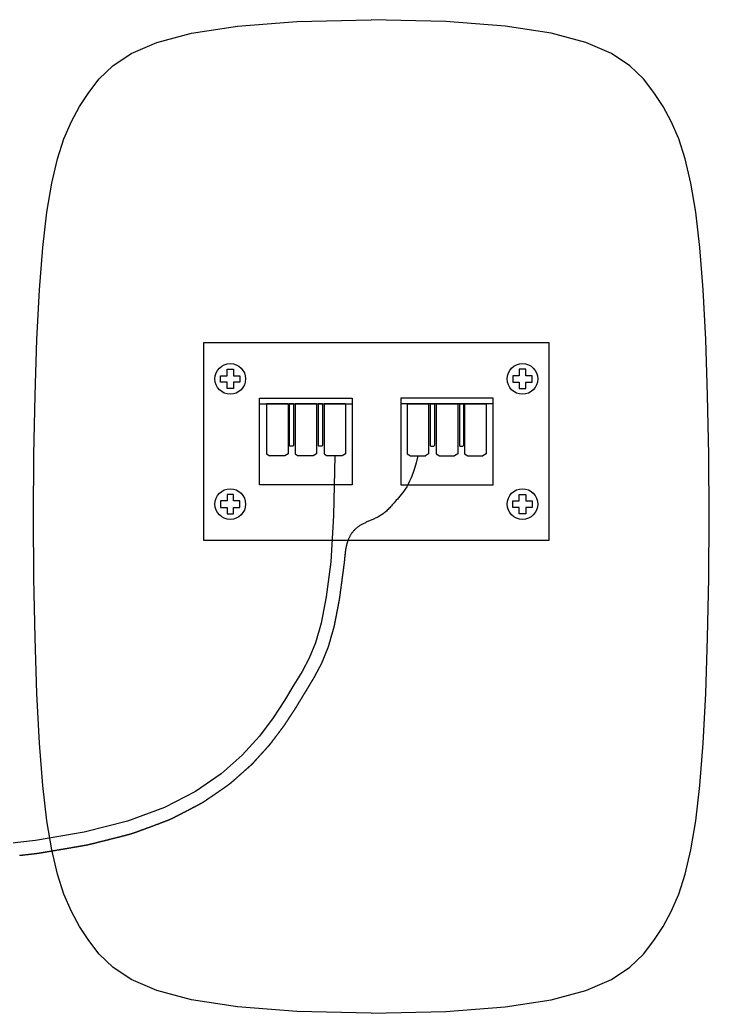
# Model space of a CAD drawing. Header units: millimetres. Extents: x -2296 to 86409, y -5695 to 20115.
# Drawn here: x 53811 to 54519, y 19095 to 20115 of the extents above; entities that cross this region are included whole.
import ezdxf

# ---------------------------------------------------------------- set-up
doc = ezdxf.new("R2010")
doc.units = ezdxf.units.MM
doc.layers.add('Line_RIGHT', color=1, linetype='Continuous')

# ---------------------------------------------------------------- blocks, each defined once
blk = doc.blocks.new('ligadores- FIJI 6')
for p, q in [((-136.6, 159.6), (-28.4, 159.6)), ((-103.1, 159.6), (-128.2, 159.6)), ((-128.2, 159.6), (-128.2, 101.4)), ((-103.1, 159.6), (-103.1, 101.4)), ((-101.9, 159.6), (-101.9, 110.9)), ((-97, 159.6), (-101.9, 159.6)), ((-97, 159.6), (-97, 110.9)), ((-70, 159.6), (-95, 159.6)), ((-95, 159.6), (-95, 101.4)), ((-70, 159.6), (-70, 101.4)), ((-68, 159.6), (-68, 110.9)), ((-63, 159.6), (-68, 159.6)), ((-63, 159.6), (-63, 110.9)), ((-36, 159.6), (-61, 159.6)), ((-61, 159.6), (-61, 101.4)), ((-36, 159.6), (-36, 101.4)), ((136.6, 159.6), (28.4, 159.6)), ((36, 159.6), (61, 159.6)), ((36, 159.6), (36, 101.4)), ((61, 159.6), (61, 101.4)), ((63, 159.6), (63, 110.9)), ((63, 159.6), (68, 159.6)), ((68, 159.6), (68, 110.9)), ((70, 159.6), (95, 159.6)), ((70, 159.6), (70, 101.4)), ((95, 159.6), (95, 101.4)), ((97, 159.6), (97, 110.9)), ((97, 159.6), (101.9, 159.6)), ((101.9, 159.6), (101.9, 110.9)), ((103.1, 159.6), (128.2, 159.6)), ((103.1, 159.6), (103.1, 101.4)), ((128.2, 159.6), (128.2, 101.4)), ((-101.9, 110.9), (-101.2, 110.1)), ((-97.7, 110.1), (-101.2, 110.1)), ((-97, 110.9), (-97.7, 110.1)), ((-68, 110.9), (-67.3, 110.1)), ((-63.8, 110.1), (-67.3, 110.1)), ((-63, 110.9), (-63.8, 110.1)), ((63, 110.9), (63.8, 110.1)), ((63.8, 110.1), (67.3, 110.1)), ((68, 110.9), (67.3, 110.1)), ((97, 110.9), (97.7, 110.1)), ((97.7, 110.1), (101.2, 110.1)), ((101.9, 110.9), (101.2, 110.1)), ((-128.2, 101.4), (-124.4, 99)), ((-106.9, 99), (-124.4, 99)), ((-103.1, 101.4), (-106.9, 99)), ((-95, 101.4), (-91.3, 99)), ((-73.7, 99), (-91.3, 99)), ((-70, 101.4), (-73.7, 99)), ((-61, 101.4), (-57.3, 99)), ((-39.8, 99), (-57.3, 99)), ((-36, 101.4), (-39.8, 99)), ((36, 101.4), (39.8, 99)), ((39.8, 99), (57.3, 99)), ((61, 101.4), (57.3, 99)), ((70, 101.4), (73.7, 99)), ((73.7, 99), (91.3, 99)), ((95, 101.4), (91.3, 99)), ((103.1, 101.4), (106.9, 99)), ((106.9, 99), (124.4, 99)), ((128.2, 101.4), (124.4, 99))]:
    blk.add_line(p, q)
for points in [[(-201.7, 231.2), (201.7, 231.2), (201.7, 0), (-201.7, 0)], [(-136.6, 166.1), (-28.4, 166.1), (-28.4, 65.1), (-136.6, 65.1)], [(136.6, 166.1), (28.4, 166.1), (28.4, 65.1), (136.6, 65.1)]]:
    blk.add_lwpolyline(points, close=True)
for points in [[(-174.5, 192.5), (-174.5, 200.1), (-166.9, 200.1), (-166.9, 192.5)], [(174.5, 192.5), (174.5, 200.1), (166.9, 200.1), (166.9, 192.5)], [(-174.5, 184.9), (-182.1, 184.9), (-182.1, 192.5), (-174.5, 192.5)], [(-166.9, 192.5), (-159.4, 192.5), (-159.4, 184.9), (-166.9, 184.9)], [(166.9, 192.5), (159.4, 192.5), (159.4, 184.9), (166.9, 184.9)], [(174.5, 184.9), (182.1, 184.9), (182.1, 192.5), (174.5, 192.5)], [(-166.9, 184.9), (-166.9, 177.4), (-174.5, 177.4), (-174.5, 184.9)], [(166.9, 184.9), (166.9, 177.4), (174.5, 177.4), (174.5, 184.9)], [(-166.9, 46.3), (-166.9, 53.8), (-174.5, 53.8), (-174.5, 46.3)], [(166.9, 46.3), (166.9, 53.8), (174.5, 53.8), (174.5, 46.3)], [(-174.5, 46.3), (-182.1, 46.3), (-182.1, 38.7), (-174.5, 38.7)], [(-174.5, 38.7), (-174.5, 31.2), (-166.9, 31.2), (-166.9, 38.7)], [(-166.9, 38.7), (-159.4, 38.7), (-159.4, 46.3), (-166.9, 46.3)], [(166.9, 38.7), (159.4, 38.7), (159.4, 46.3), (166.9, 46.3)], [(174.5, 38.7), (174.5, 31.2), (166.9, 31.2), (166.9, 38.7)], [(174.5, 46.3), (182.1, 46.3), (182.1, 38.7), (174.5, 38.7)]]:
    blk.add_lwpolyline(points)
for centre in [(-170.7, 188.7), (170.7, 188.7), (-170.7, 42.5), (170.7, 42.5)]:
    blk.add_circle(centre, 17.9)
blk = doc.blocks.new('Fiji 6- costas')
for points in [[(-20.2, -5173.6), (-670.2, -5159.5), (-1186.7, -5119.6), (-1587.5, -5057.6), (-1890.6, -4976.9), (-2113.9, -4881.2), (-2275.3, -4774.1), (-2392.7, -4659.1), (-2484, -4539.9), (-2564.1, -4417.9), (-2636.4, -4286.7), (-2700.9, -4137.5), (-2757.8, -3961.8), (-2807.5, -3750.9), (-2850.1, -3496.2), (-2885.7, -3189.1), (-2914.8, -2820.9), (-2937.3, -2387.4), (-2953.4, -1901.6), (-2963.1, -1381), (-2966.3, -843), (-2963.1, -305), (-2953.4, 215.6), (-2937.3, 701.4), (-2914.8, 1134.9), (-2885.7, 1503.1), (-2850.1, 1810.2), (-2807.5, 2064.9), (-2757.8, 2275.8), (-2700.9, 2451.5), (-2636.4, 2600.7), (-2564.1, 2731.9), (-2484, 2853.9), (-2392.7, 2973.1), (-2275.3, 3088.1), (-2113.9, 3195.2), (-1890.6, 3290.9), (-1587.5, 3371.6), (-1186.7, 3433.6), (-670.2, 3473.5), (-20.2, 3487.6)], [(-20.2, -5173.6), (629.9, -5159.5), (1146.3, -5119.6), (1547.2, -5057.6), (1850.3, -4976.9), (2073.6, -4881.2), (2235, -4774.1), (2352.3, -4659.1), (2443.7, -4539.9), (2523.8, -4417.9), (2596.1, -4286.7), (2660.6, -4137.5), (2717.5, -3961.8), (2767.2, -3750.9), (2809.7, -3496.2), (2845.4, -3189.1), (2874.5, -2820.9), (2897, -2387.4), (2913.1, -1901.6), (2922.8, -1381), (2926, -843), (2922.8, -305), (2913.1, 215.6), (2897, 701.4), (2874.5, 1134.9), (2845.4, 1503.1), (2809.7, 1810.2), (2767.2, 2064.9), (2717.5, 2275.8), (2660.6, 2451.5), (2596.1, 2600.7), (2523.8, 2731.9), (2443.7, 2853.9), (2352.3, 2973.1), (2235, 3088.1), (2073.6, 3195.2), (1850.3, 3290.9), (1547.2, 3371.6), (1146.3, 3433.6), (629.9, 3473.5), (-20.2, 3487.6)]]:
    blk.add_lwpolyline(points)
at = {"xscale": 7.464270465856922, "yscale": 7.464270465856922, "zscale": 7.464270465856922}
blk.add_blockref('ligadores- FIJI 6', (23.7, -1052.1), dxfattribs=at)

msp = doc.modelspace()

# ---------------------------------------------------------------- linework, layer by layer
at = {"lineweight": 30}
msp.add_lwpolyline([(54220.139, 19667.717), (54218.269, 19660.575), (54216.492, 19654.506), (54214.799, 19649.384), (54213.177, 19645.081), (54211.616, 19641.473), (54210.104, 19638.431), (54208.63, 19635.829), (54207.184, 19633.541), (54205.757, 19631.459), (54204.353, 19629.547), (54202.979, 19627.789), (54201.642, 19626.167), (54200.349, 19624.665), (54199.108, 19623.266), (54197.924, 19621.954), (54196.805, 19620.71), (54195.755, 19619.522), (54194.767, 19618.385), (54193.83, 19617.298), (54192.935, 19616.258), (54192.07, 19615.264), (54191.225, 19614.315), (54190.391, 19613.409), (54189.557, 19612.544), (54188.714, 19611.719), (54187.862, 19610.932), (54187.002, 19610.182), (54186.134, 19609.467), (54185.259, 19608.785), (54184.379, 19608.135), (54183.494, 19607.515), (54182.605, 19606.924), (54181.713, 19606.359), (54180.82, 19605.82), (54179.925, 19605.305), (54179.031, 19604.812), (54178.137, 19604.339), (54177.245, 19603.886), (54176.356, 19603.45), (54175.471, 19603.029), (54174.59, 19602.623), (54173.715, 19602.229), (54172.846, 19601.846), (54171.985, 19601.472), (54171.132, 19601.107), (54170.289, 19600.747), (54169.455, 19600.392), (54168.633, 19600.04), (54167.823, 19599.689), (54167.026, 19599.338), (54166.242, 19598.986), (54165.473, 19598.631), (54164.719, 19598.273), (54163.98, 19597.91), (54163.258, 19597.54), (54162.554, 19597.163), (54161.867, 19596.777), (54161.198, 19596.382), (54160.546, 19595.979), (54159.913, 19595.566), (54159.297, 19595.145), (54158.699, 19594.715), (54158.118, 19594.277), (54157.554, 19593.83), (54157.008, 19593.374), (54156.479, 19592.91), (54155.966, 19592.438), (54155.47, 19591.959), (54154.99, 19591.472), (54154.526, 19590.979), (54154.077, 19590.479), (54153.644, 19589.973), (54153.226, 19589.461), (54152.822, 19588.944), (54152.433, 19588.421), (54152.058, 19587.895), (54151.696, 19587.363), (54151.349, 19586.828), (54151.014, 19586.29), (54150.692, 19585.748), (54150.384, 19585.203), (54150.087, 19584.655), (54149.803, 19584.106), (54149.53, 19583.555), (54149.269, 19583.002), (54149.019, 19582.448), (54148.78, 19581.894), (54148.551, 19581.339), (54148.333, 19580.784), (54148.126, 19580.229), (54147.927, 19579.675), (54147.739, 19579.123), (54147.559, 19578.571), (54147.389, 19578.022), (54147.227, 19577.474), (54147.073, 19576.929), (54146.928, 19576.387), (54146.79, 19575.849), (54146.66, 19575.313), (54146.537, 19574.782), (54146.42, 19574.255), (54146.311, 19573.733), (54146.207, 19573.216), (54146.11, 19572.704), (54146.019, 19572.198), (54145.932, 19571.697), (54145.851, 19571.204), (54145.775, 19570.717), (54145.704, 19570.237), (54145.637, 19569.765), (54145.573, 19569.301), (54145.514, 19568.845), (54145.458, 19568.398), (54145.405, 19567.959), (54145.355, 19567.53), (54145.308, 19567.11), (54145.263, 19566.7), (54145.22, 19566.299), (54145.179, 19565.909), (54145.14, 19565.528), (54145.103, 19565.159), (54145.067, 19564.8), (54145.032, 19564.451), (54144.998, 19564.111), (54144.966, 19563.782), (54144.934, 19563.462), (54144.904, 19563.152), (54144.874, 19562.851), (54144.846, 19562.558), (54144.818, 19562.275), (54144.79, 19562), (54144.764, 19561.732), (54144.738, 19561.473), (54144.713, 19561.221), (54144.689, 19560.975), (54144.665, 19560.737), (54144.641, 19560.505), (54144.618, 19560.279), (54144.596, 19560.059), (54144.574, 19559.845), (54144.553, 19559.635), (54144.531, 19559.431), (54144.511, 19559.231), (54144.49, 19559.035), (54144.47, 19558.844), (54144.45, 19558.656), (54144.43, 19558.471), (54144.41, 19558.289), (54144.39, 19558.11), (54144.371, 19557.933), (54144.351, 19557.758), (54144.332, 19557.585), (54144.312, 19557.413), (54144.293, 19557.242), (54144.273, 19557.072), (54144.253, 19556.903), (54144.233, 19556.733), (54144.213, 19556.564), (54144.193, 19556.394), (54144.172, 19556.223), (54144.151, 19556.051), (54144.13, 19555.878), (54144.108, 19555.703), (54144.086, 19555.525), (54144.063, 19555.346), (54144.04, 19555.164), (54144.017, 19554.978), (54143.992, 19554.79), (54143.968, 19554.597), (54143.942, 19554.401), (54143.916, 19554.201), (54143.889, 19553.995), (54143.862, 19553.785), (54143.834, 19553.57), (54143.804, 19553.349), (54143.775, 19553.123), (54143.744, 19552.89), (54143.712, 19552.651), (54143.679, 19552.405), (54143.646, 19552.152), (54143.611, 19551.893), (54143.576, 19551.626), (54143.539, 19551.351), (54143.501, 19551.069), (54143.463, 19550.779), (54143.423, 19550.482), (54143.382, 19550.176), (54143.34, 19549.864), (54143.298, 19549.544), (54143.254, 19549.217), (54143.209, 19548.883), (54143.164, 19548.543), (54143.118, 19548.196), (54143.07, 19547.843), (54143.022, 19547.483), (54142.974, 19547.118), (54142.924, 19546.748), (54142.874, 19546.372), (54142.823, 19545.992), (54142.771, 19545.607), (54142.719, 19545.217), (54142.667, 19544.824), (54142.614, 19544.427), (54142.56, 19544.026), (54142.506, 19543.621), (54142.451, 19543.214), (54142.397, 19542.804), (54142.341, 19542.392), (54142.286, 19541.977), (54142.23, 19541.561), (54142.174, 19541.142), (54142.118, 19540.723), (54142.062, 19540.302), (54142.005, 19539.881), (54141.949, 19539.458), (54141.892, 19539.036), (54141.836, 19538.614), (54141.779, 19538.191), (54141.723, 19537.77), (54141.666, 19537.349), (54141.61, 19536.929), (54141.554, 19536.51), (54141.498, 19536.093), (54141.443, 19535.678), (54141.387, 19535.265), (54141.332, 19534.854), (54141.278, 19534.446), (54141.223, 19534.041), (54141.169, 19533.64), (54141.116, 19533.241), (54141.063, 19532.847), (54141.011, 19532.456), (54140.959, 19532.07), (54140.908, 19531.688), (54140.857, 19531.311), (54140.808, 19530.94), (54140.758, 19530.573), (54140.71, 19530.213), (54140.662, 19529.858), (54140.616, 19529.509), (54140.57, 19529.167), (54140.525, 19528.832), (54140.481, 19528.503), (54140.437, 19528.181), (54140.395, 19527.867), (54140.354, 19527.56), (54140.314, 19527.26), (54140.274, 19526.968), (54140.236, 19526.685), (54140.199, 19526.408), (54140.163, 19526.14), (54140.128, 19525.879), (54140.093, 19525.626), (54140.06, 19525.379), (54140.028, 19525.14), (54139.996, 19524.907), (54139.965, 19524.682), (54139.935, 19524.463), (54139.906, 19524.25), (54139.878, 19524.043), (54139.85, 19523.842), (54139.823, 19523.646), (54139.797, 19523.456), (54139.771, 19523.271), (54139.746, 19523.091), (54139.721, 19522.915), (54139.697, 19522.744), (54139.673, 19522.577), (54139.65, 19522.414), (54139.626, 19522.255), (54139.604, 19522.099), (54139.581, 19521.946), (54139.559, 19521.796), (54139.537, 19521.649), (54139.515, 19521.505), (54139.494, 19521.363), (54139.472, 19521.223), (54139.451, 19521.084), (54139.429, 19520.948), (54139.408, 19520.812), (54139.386, 19520.678), (54139.365, 19520.545), (54139.343, 19520.412), (54139.321, 19520.28), (54139.299, 19520.148), (54139.277, 19520.015), (54139.254, 19519.883), (54139.231, 19519.75), (54139.208, 19519.616), (54139.184, 19519.481), (54139.16, 19519.345), (54139.136, 19519.208), (54139.111, 19519.068), (54139.085, 19518.927), (54139.059, 19518.784), (54139.033, 19518.638), (54139.005, 19518.49), (54138.977, 19518.338), (54138.949, 19518.184), (54138.919, 19518.026), (54138.889, 19517.865), (54138.858, 19517.7), (54138.826, 19517.531), (54138.793, 19517.357), (54138.759, 19517.179), (54138.724, 19516.997), (54138.689, 19516.809), (54138.652, 19516.617), (54138.614, 19516.419), (54138.575, 19516.216), (54138.535, 19516.007), (54138.494, 19515.793), (54138.452, 19515.573), (54138.408, 19515.348), (54138.364, 19515.117), (54138.319, 19514.88), (54138.272, 19514.638), (54138.224, 19514.391), (54138.176, 19514.139), (54138.126, 19513.881), (54138.076, 19513.619), (54138.025, 19513.353), (54137.973, 19513.082), (54137.92, 19512.807), (54137.866, 19512.527), (54137.811, 19512.244), (54137.756, 19511.958), (54137.7, 19511.668), (54137.644, 19511.374), (54137.587, 19511.078), (54137.529, 19510.779), (54137.471, 19510.477), (54137.412, 19510.173), (54137.353, 19509.867), (54137.293, 19509.558), (54137.234, 19509.248), (54137.173, 19508.936), (54137.113, 19508.623), (54137.052, 19508.308), (54136.991, 19507.992), (54136.93, 19507.676), (54136.869, 19507.359), (54136.808, 19507.041), (54136.746, 19506.723), (54136.685, 19506.405), (54136.623, 19506.088), (54136.562, 19505.77), (54136.501, 19505.454), (54136.44, 19505.138), (54136.379, 19504.823), (54136.318, 19504.509), (54136.258, 19504.196), (54136.198, 19503.885), (54136.138, 19503.576), (54136.078, 19503.268), (54136.019, 19502.963), (54135.961, 19502.66), (54135.902, 19502.36), (54135.845, 19502.062), (54135.788, 19501.767), (54135.731, 19501.476), (54135.675, 19501.188), (54135.62, 19500.903), (54135.566, 19500.622), (54135.512, 19500.345), (54135.459, 19500.072), (54135.407, 19499.803), (54135.356, 19499.539), (54135.305, 19499.28), (54135.256, 19499.025), (54135.207, 19498.776), (54135.16, 19498.531), (54135.113, 19498.292), (54135.068, 19498.058), (54135.023, 19497.83), (54134.98, 19497.608), (54134.938, 19497.391), (54134.897, 19497.18), (54134.856, 19496.974), (54134.817, 19496.774), (54134.779, 19496.58), (54134.742, 19496.391), (54134.706, 19496.206), (54134.67, 19496.027), (54134.636, 19495.853), (54134.602, 19495.684), (54134.57, 19495.519), (54134.538, 19495.359), (54134.506, 19495.202), (54134.476, 19495.05), (54134.446, 19494.902), (54134.416, 19494.758), (54134.388, 19494.617), (54134.359, 19494.479), (54134.332, 19494.345), (54134.304, 19494.214), (54134.277, 19494.086), (54134.251, 19493.96), (54134.225, 19493.837), (54134.199, 19493.717), (54134.173, 19493.598), (54134.148, 19493.482), (54134.123, 19493.367), (54134.097, 19493.254), (54134.072, 19493.143), (54134.047, 19493.033), (54134.022, 19492.924), (54133.997, 19492.816), (54133.972, 19492.709), (54133.947, 19492.602), (54133.922, 19492.497), (54133.896, 19492.391), (54133.871, 19492.285), (54133.845, 19492.18), (54133.818, 19492.074), (54133.792, 19491.968), (54133.765, 19491.862), (54133.737, 19491.754), (54133.709, 19491.646), (54133.681, 19491.537), (54133.652, 19491.426), (54133.622, 19491.314), (54133.592, 19491.201), (54133.561, 19491.086), (54133.53, 19490.968), (54133.498, 19490.849), (54133.464, 19490.728), (54133.431, 19490.604), (54133.396, 19490.477), (54133.36, 19490.348), (54133.324, 19490.216), (54133.286, 19490.081), (54133.247, 19489.942), (54133.208, 19489.8), (54133.167, 19489.654), (54133.125, 19489.505), (54133.082, 19489.352), (54133.038, 19489.196), (54132.993, 19489.035), (54132.947, 19488.87), (54132.899, 19488.701), (54132.85, 19488.527), (54132.8, 19488.35), (54132.749, 19488.169), (54132.697, 19487.984), (54132.643, 19487.795), (54132.589, 19487.602), (54132.533, 19487.406), (54132.477, 19487.206), (54132.419, 19487.003), (54132.361, 19486.797), (54132.301, 19486.588), (54132.241, 19486.376), (54132.18, 19486.161), (54132.119, 19485.943), (54132.056, 19485.723), (54131.993, 19485.5), (54131.929, 19485.276), (54131.865, 19485.049), (54131.8, 19484.82), (54131.735, 19484.59), (54131.669, 19484.358), (54131.602, 19484.124), (54131.536, 19483.889), (54131.468, 19483.653), (54131.401, 19483.416), (54131.333, 19483.178), (54131.265, 19482.939), (54131.197, 19482.7), (54131.129, 19482.46), (54131.061, 19482.22), (54130.992, 19481.98), (54130.924, 19481.739), (54130.855, 19481.499), (54130.787, 19481.259), (54130.719, 19481.02), (54130.65, 19480.78), (54130.582, 19480.542), (54130.515, 19480.305), (54130.447, 19480.068), (54130.38, 19479.833), (54130.313, 19479.598), (54130.246, 19479.366), (54130.18, 19479.134), (54130.115, 19478.905), (54130.05, 19478.677), (54129.985, 19478.451), (54129.921, 19478.228), (54129.858, 19478.007), (54129.795, 19477.788), (54129.733, 19477.571), (54129.672, 19477.358), (54129.612, 19477.147), (54129.552, 19476.939), (54129.493, 19476.735), (54129.435, 19476.533), (54129.379, 19476.335), (54129.323, 19476.141), (54129.268, 19475.95), (54129.214, 19475.763), (54129.161, 19475.58), (54129.11, 19475.401), (54129.059, 19475.225), (54129.01, 19475.054), (54128.961, 19474.887), (54128.914, 19474.725), (54128.868, 19474.566), (54128.823, 19474.411), (54128.78, 19474.26), (54128.737, 19474.113), (54128.695, 19473.97), (54128.654, 19473.83), (54128.614, 19473.694), (54128.575, 19473.562), (54128.537, 19473.432), (54128.5, 19473.306), (54128.463, 19473.183), (54128.427, 19473.063), (54128.392, 19472.946), (54128.358, 19472.831), (54128.324, 19472.719), (54128.29, 19472.61), (54128.257, 19472.502), (54128.225, 19472.397), (54128.193, 19472.294), (54128.161, 19472.193), (54128.13, 19472.094), (54128.099, 19471.996), (54128.069, 19471.9), (54128.038, 19471.805), (54128.008, 19471.712), (54127.978, 19471.62), (54127.948, 19471.529), (54127.918, 19471.438), (54127.887, 19471.349), (54127.857, 19471.26), (54127.827, 19471.172), (54127.797, 19471.084), (54127.766, 19470.997), (54127.736, 19470.909), (54127.705, 19470.822), (54127.673, 19470.735), (54127.642, 19470.647), (54127.61, 19470.559), (54127.577, 19470.471), (54127.545, 19470.382), (54127.511, 19470.292), (54127.477, 19470.201), (54127.443, 19470.11), (54127.407, 19470.017), (54127.372, 19469.923), (54127.335, 19469.828), (54127.298, 19469.731), (54127.259, 19469.633), (54127.22, 19469.533), (54127.18, 19469.431), (54127.139, 19469.327), (54127.098, 19469.221), (54127.055, 19469.113), (54127.011, 19469.002), (54126.965, 19468.889), (54126.919, 19468.773), (54126.872, 19468.655), (54126.823, 19468.534), (54126.773, 19468.41), (54126.722, 19468.283), (54126.67, 19468.153), (54126.616, 19468.02), (54126.561, 19467.884), (54126.505, 19467.745), (54126.447, 19467.603), (54126.388, 19467.458), (54126.328, 19467.309), (54126.267, 19467.158), (54126.205, 19467.005), (54126.141, 19466.848), (54126.076, 19466.689), (54126.011, 19466.528), (54125.944, 19466.364), (54125.876, 19466.197), (54125.808, 19466.029), (54125.738, 19465.858), (54125.668, 19465.686), (54125.597, 19465.512), (54125.525, 19465.336), (54125.453, 19465.158), (54125.38, 19464.979), (54125.306, 19464.798), (54125.232, 19464.616), (54125.157, 19464.433), (54125.082, 19464.249), (54125.006, 19464.064), (54124.93, 19463.878), (54124.854, 19463.691), (54124.777, 19463.503), (54124.7, 19463.315), (54124.623, 19463.127), (54124.546, 19462.938), (54124.469, 19462.749), (54124.391, 19462.56), (54124.314, 19462.371), (54124.236, 19462.183), (54124.159, 19461.994), (54124.082, 19461.806), (54124.005, 19461.618), (54123.928, 19461.431), (54123.852, 19461.244), (54123.775, 19461.059), (54123.699, 19460.874), (54123.624, 19460.69), (54123.549, 19460.507), (54123.474, 19460.326), (54123.4, 19460.145), (54123.327, 19459.967), (54123.254, 19459.79), (54123.182, 19459.614), (54123.11, 19459.44), (54123.04, 19459.269), (54122.97, 19459.099), (54122.901, 19458.931), (54122.832, 19458.766), (54122.765, 19458.603), (54122.699, 19458.442), (54122.634, 19458.284), (54122.569, 19458.128), (54122.506, 19457.975), (54122.444, 19457.825), (54122.384, 19457.678), (54122.324, 19457.534), (54122.266, 19457.393), (54122.209, 19457.255), (54122.153, 19457.12), (54122.098, 19456.989), (54122.045, 19456.86), (54121.993, 19456.735), (54121.942, 19456.613), (54121.892, 19456.494), (54121.844, 19456.377), (54121.796, 19456.264), (54121.75, 19456.153), (54121.705, 19456.045), (54121.66, 19455.94), (54121.617, 19455.837), (54121.574, 19455.737), (54121.533, 19455.638), (54121.492, 19455.543), (54121.452, 19455.449), (54121.413, 19455.357), (54121.374, 19455.267), (54121.336, 19455.179), (54121.299, 19455.092), (54121.262, 19455.008), (54121.225, 19454.924), (54121.189, 19454.842), (54121.153, 19454.762), (54121.118, 19454.682), (54121.083, 19454.604), (54121.048, 19454.526), (54121.013, 19454.45), (54120.979, 19454.374), (54120.944, 19454.299), (54120.91, 19454.224), (54120.875, 19454.15), (54120.841, 19454.076), (54120.806, 19454.003), (54120.772, 19453.93), (54120.737, 19453.856), (54120.701, 19453.783), (54120.666, 19453.709), (54120.63, 19453.636), (54120.594, 19453.562), (54120.557, 19453.487), (54120.52, 19453.412), (54120.482, 19453.336), (54120.444, 19453.26), (54120.405, 19453.182), (54120.365, 19453.104), (54120.325, 19453.024), (54120.284, 19452.944), (54120.242, 19452.862), (54120.199, 19452.778), (54120.155, 19452.694), (54120.11, 19452.607), (54120.064, 19452.519), (54120.018, 19452.429), (54119.97, 19452.337), (54119.921, 19452.244), (54119.87, 19452.148), (54119.819, 19452.05), (54119.766, 19451.949), (54119.712, 19451.847), (54119.656, 19451.742), (54119.599, 19451.634), (54119.541, 19451.524), (54119.481, 19451.411), (54119.42, 19451.296), (54119.357, 19451.177), (54119.293, 19451.057), (54119.227, 19450.933), (54119.16, 19450.807), (54119.091, 19450.678), (54119.021, 19450.547), (54118.95, 19450.414), (54118.878, 19450.278), (54118.804, 19450.14), (54118.73, 19450), (54118.654, 19449.858), (54118.577, 19449.714), (54118.499, 19449.568), (54118.42, 19449.42), (54118.34, 19449.271), (54118.259, 19449.12), (54118.178, 19448.967), (54118.096, 19448.814), (54118.013, 19448.659), (54117.929, 19448.502), (54117.845, 19448.345), (54117.76, 19448.187), (54117.675, 19448.027), (54117.589, 19447.867), (54117.503, 19447.707), (54117.417, 19447.545), (54117.33, 19447.384), (54117.243, 19447.221), (54117.156, 19447.059), (54117.069, 19446.896), (54116.981, 19446.733), (54116.894, 19446.571), (54116.807, 19446.408), (54116.72, 19446.245), (54116.633, 19446.083), (54116.546, 19445.921), (54116.459, 19445.76), (54116.373, 19445.599), (54116.287, 19445.438), (54116.201, 19445.279), (54116.116, 19445.12), (54116.032, 19444.963), (54115.947, 19444.806), (54115.864, 19444.651), (54115.781, 19444.497), (54115.699, 19444.344), (54115.618, 19444.193), (54115.537, 19444.043), (54115.458, 19443.894), (54115.379, 19443.748), (54115.301, 19443.603), (54115.225, 19443.461), (54115.149, 19443.32), (54115.074, 19443.181), (54115.001, 19443.045), (54114.929, 19442.911), (54114.858, 19442.78), (54114.789, 19442.65), (54114.721, 19442.524), (54114.654, 19442.4), (54114.589, 19442.279), (54114.525, 19442.16), (54114.463, 19442.044), (54114.402, 19441.931), (54114.343, 19441.821), (54114.285, 19441.714), (54114.229, 19441.61), (54114.174, 19441.508), (54114.121, 19441.409), (54114.069, 19441.313), (54114.018, 19441.219), (54113.969, 19441.128), (54113.92, 19441.039), (54113.873, 19440.952), (54113.828, 19440.868), (54113.783, 19440.785), (54113.739, 19440.705), (54113.696, 19440.626), (54113.655, 19440.549), (54113.614, 19440.474), (54113.573, 19440.401), (54113.534, 19440.329), (54113.495, 19440.258), (54113.457, 19440.189), (54113.419, 19440.121), (54113.382, 19440.053), (54113.346, 19439.987), (54113.309, 19439.922), (54113.273, 19439.858), (54113.238, 19439.794), (54113.202, 19439.731), (54113.167, 19439.668), (54113.132, 19439.605), (54113.097, 19439.543), (54113.061, 19439.481), (54113.026, 19439.42), (54112.991, 19439.358), (54112.955, 19439.296), (54112.92, 19439.233), (54112.883, 19439.171), (54112.847, 19439.108), (54112.81, 19439.044), (54112.773, 19438.98), (54112.735, 19438.915), (54112.697, 19438.849), (54112.657, 19438.783), (54112.618, 19438.715), (54112.577, 19438.646), (54112.536, 19438.576), (54112.494, 19438.505), (54112.45, 19438.432), (54112.406, 19438.358), (54112.361, 19438.282), (54112.315, 19438.204), (54112.267, 19438.124), (54112.219, 19438.043), (54112.169, 19437.959), (54112.117, 19437.873), (54112.065, 19437.785), (54112.011, 19437.695), (54111.955, 19437.602), (54111.898, 19437.507), (54111.839, 19437.409), (54111.779, 19437.309), (54111.717, 19437.206), (54111.653, 19437.1), (54111.587, 19436.991), (54111.52, 19436.879), (54111.451, 19436.765), (54111.38, 19436.647), (54111.308, 19436.527), (54111.234, 19436.403), (54111.158, 19436.278), (54111.081, 19436.149), (54111.002, 19436.018), (54110.921, 19435.884), (54110.839, 19435.749), (54110.756, 19435.61), (54110.671, 19435.47), (54110.585, 19435.327), (54110.498, 19435.183), (54110.41, 19435.036), (54110.321, 19434.888), (54110.23, 19434.738), (54110.139, 19434.586), (54110.046, 19434.433), (54109.953, 19434.279), (54109.86, 19434.123), (54109.765, 19433.966), (54109.67, 19433.808), (54109.574, 19433.649), (54109.477, 19433.489), (54109.381, 19433.329), (54109.283, 19433.168), (54109.186, 19433.006), (54109.088, 19432.844), (54108.99, 19432.681), (54108.892, 19432.518), (54108.794, 19432.355), (54108.695, 19432.192), (54108.597, 19432.029), (54108.499, 19431.867), (54108.401, 19431.704), (54108.303, 19431.542), (54108.206, 19431.38), (54108.109, 19431.219), (54108.012, 19431.059), (54107.916, 19430.9), (54107.82, 19430.741), (54107.725, 19430.583), (54107.63, 19430.427), (54107.537, 19430.271), (54107.444, 19430.117), (54107.352, 19429.965), (54107.261, 19429.814), (54107.17, 19429.664), (54107.081, 19429.517), (54106.993, 19429.371), (54106.906, 19429.227), (54106.821, 19429.085), (54106.736, 19428.945), (54106.653, 19428.807), (54106.572, 19428.672), (54106.492, 19428.539), (54106.413, 19428.409), (54106.336, 19428.282), (54106.261, 19428.157), (54106.187, 19428.035), (54106.115, 19427.915), (54106.045, 19427.799), (54105.977, 19427.686), (54105.91, 19427.575), (54105.845, 19427.468), (54105.782, 19427.363), (54105.721, 19427.262), (54105.662, 19427.164), (54105.604, 19427.068), (54105.548, 19426.975), (54105.493, 19426.884), (54105.44, 19426.796), (54105.389, 19426.711), (54105.338, 19426.628), (54105.29, 19426.547), (54105.242, 19426.469), (54105.196, 19426.392), (54105.151, 19426.317), (54105.107, 19426.244), (54105.064, 19426.173), (54105.022, 19426.104), (54104.981, 19426.035), (54104.94, 19425.969), (54104.901, 19425.903), (54104.862, 19425.838), (54104.823, 19425.775), (54104.785, 19425.712), (54104.748, 19425.65), (54104.711, 19425.589), (54104.674, 19425.528), (54104.638, 19425.468), (54104.602, 19425.408), (54104.565, 19425.349), (54104.529, 19425.289), (54104.493, 19425.229), (54104.457, 19425.169), (54104.421, 19425.109), (54104.384, 19425.049), (54104.347, 19424.988), (54104.31, 19424.927), (54104.272, 19424.864), (54104.234, 19424.801), (54104.195, 19424.738), (54104.156, 19424.673), (54104.116, 19424.606), (54104.075, 19424.539), (54104.033, 19424.47), (54103.991, 19424.4), (54103.947, 19424.328), (54103.902, 19424.254), (54103.857, 19424.179), (54103.81, 19424.101), (54103.761, 19424.022), (54103.712, 19423.94), (54103.661, 19423.856), (54103.608, 19423.77), (54103.554, 19423.681), (54103.499, 19423.589), (54103.442, 19423.495), (54103.383, 19423.398), (54103.322, 19423.298), (54103.259, 19423.195), (54103.195, 19423.088), (54103.128, 19422.979), (54103.06, 19422.866), (54102.989, 19422.75), (54102.917, 19422.63), (54102.842, 19422.507), (54102.765, 19422.381), (54102.686, 19422.251), (54102.605, 19422.117), (54102.522, 19421.98), (54102.437, 19421.84), (54102.35, 19421.697), (54102.261, 19421.55), (54102.17, 19421.401), (54102.078, 19421.249), (54101.983, 19421.094), (54101.888, 19420.936), (54101.79, 19420.776), (54101.691, 19420.613), (54101.591, 19420.448), (54101.49, 19420.28), (54101.387, 19420.111), (54101.283, 19419.94), (54101.177, 19419.766), (54101.071, 19419.592), (54100.964, 19419.415), (54100.856, 19419.237), (54100.747, 19419.058), (54100.637, 19418.877), (54100.527, 19418.695), (54100.416, 19418.513), (54100.305, 19418.329), (54100.193, 19418.145), (54100.08, 19417.959), (54099.967, 19417.774), (54099.855, 19417.588), (54099.741, 19417.402), (54099.628, 19417.215), (54099.515, 19417.029), (54099.402, 19416.843), (54099.289, 19416.656), (54099.176, 19416.471), (54099.063, 19416.285), (54098.951, 19416.1), (54098.839, 19415.916), (54098.728, 19415.733), (54098.617, 19415.55), (54098.507, 19415.369), (54098.397, 19415.189), (54098.289, 19415.01), (54098.181, 19414.832), (54098.074, 19414.656), (54097.968, 19414.482), (54097.863, 19414.309), (54097.76, 19414.139), (54097.657, 19413.97), (54097.556, 19413.803), (54097.456, 19413.639), (54097.358, 19413.477), (54097.261, 19413.317), (54097.165, 19413.16), (54097.072, 19413.006), (54096.98, 19412.855), (54096.889, 19412.706), (54096.801, 19412.561), (54096.715, 19412.419), (54096.63, 19412.279), (54096.547, 19412.143), (54096.467, 19412.011), (54096.388, 19411.881), (54096.312, 19411.756), (54096.237, 19411.633), (54096.165, 19411.514), (54096.094, 19411.398), (54096.026, 19411.286), (54095.959, 19411.176), (54095.894, 19411.069), (54095.831, 19410.965), (54095.769, 19410.864), (54095.709, 19410.766), (54095.651, 19410.67), (54095.594, 19410.577), (54095.538, 19410.486), (54095.484, 19410.397), (54095.43, 19410.31), (54095.378, 19410.225), (54095.327, 19410.141), (54095.277, 19410.06), (54095.228, 19409.98), (54095.18, 19409.901), (54095.132, 19409.824), (54095.085, 19409.748), (54095.038, 19409.673), (54094.992, 19409.598), (54094.947, 19409.525), (54094.901, 19409.452), (54094.856, 19409.38), (54094.811, 19409.308), (54094.767, 19409.237), (54094.722, 19409.165), (54094.677, 19409.094), (54094.632, 19409.022), (54094.587, 19408.951), (54094.541, 19408.879), (54094.495, 19408.806), (54094.449, 19408.733), (54094.402, 19408.659), (54094.354, 19408.584), (54094.306, 19408.508), (54094.256, 19408.432), (54094.206, 19408.354), (54094.156, 19408.274), (54094.104, 19408.193), (54094.05, 19408.111), (54093.996, 19408.026), (54093.941, 19407.94), (54093.884, 19407.852), (54093.825, 19407.762), (54093.766, 19407.67), (54093.704, 19407.575), (54093.641, 19407.477), (54093.576, 19407.377), (54093.51, 19407.275), (54093.441, 19407.169), (54093.371, 19407.061), (54093.298, 19406.949), (54093.223, 19406.834), (54093.146, 19406.716), (54093.067, 19406.594), (54092.986, 19406.469), (54092.902, 19406.34), (54092.816, 19406.208), (54092.727, 19406.071), (54092.636, 19405.931), (54092.542, 19405.788), (54092.446, 19405.64), (54092.347, 19405.488), (54092.246, 19405.333), (54092.143, 19405.175), (54092.037, 19405.012), (54091.929, 19404.847), (54091.819, 19404.678), (54091.707, 19404.506), (54091.593, 19404.331), (54091.477, 19404.153), (54091.36, 19403.972), (54091.24, 19403.789), (54091.119, 19403.603), (54090.996, 19403.414), (54090.872, 19403.223), (54090.746, 19403.03), (54090.619, 19402.836), (54090.491, 19402.639), (54090.361, 19402.44), (54090.231, 19402.24), (54090.099, 19402.038), (54089.967, 19401.835), (54089.834, 19401.631), (54089.7, 19401.426), (54089.565, 19401.219), (54089.43, 19401.012), (54089.295, 19400.804), (54089.159, 19400.596), (54089.023, 19400.387), (54088.886, 19400.178), (54088.75, 19399.968), (54088.613, 19399.759), (54088.477, 19399.549), (54088.34, 19399.34), (54088.204, 19399.131), (54088.068, 19398.923), (54087.933, 19398.715), (54087.798, 19398.509), (54087.664, 19398.302), (54087.53, 19398.097), (54087.397, 19397.894), (54087.265, 19397.691), (54087.133, 19397.49), (54087.003, 19397.29), (54086.874, 19397.092), (54086.746, 19396.896), (54086.619, 19396.701), (54086.494, 19396.509), (54086.37, 19396.319), (54086.247, 19396.131), (54086.126, 19395.946), (54086.007, 19395.763), (54085.889, 19395.583), (54085.774, 19395.406), (54085.66, 19395.232), (54085.548, 19395.061), (54085.439, 19394.893), (54085.331, 19394.729), (54085.226, 19394.567), (54085.123, 19394.41), (54085.022, 19394.255), (54084.924, 19394.105), (54084.828, 19393.958), (54084.734, 19393.815), (54084.643, 19393.676), (54084.554, 19393.54), (54084.468, 19393.408), (54084.383, 19393.279), (54084.301, 19393.154), (54084.221, 19393.032), (54084.143, 19392.913), (54084.067, 19392.797), (54083.993, 19392.684), (54083.92, 19392.574), (54083.849, 19392.467), (54083.78, 19392.362), (54083.712, 19392.26), (54083.646, 19392.16), (54083.58, 19392.062), (54083.517, 19391.966), (54083.454, 19391.872), (54083.392, 19391.78), (54083.331, 19391.689), (54083.271, 19391.6), (54083.211, 19391.512), (54083.153, 19391.425), (54083.094, 19391.34), (54083.037, 19391.255), (54082.979, 19391.171), (54082.922, 19391.088), (54082.865, 19391.005), (54082.808, 19390.923), (54082.751, 19390.841), (54082.694, 19390.759), (54082.636, 19390.677), (54082.578, 19390.595), (54082.52, 19390.513), (54082.462, 19390.43), (54082.402, 19390.347), (54082.342, 19390.263), (54082.282, 19390.178), (54082.22, 19390.093), (54082.157, 19390.006), (54082.094, 19389.918), (54082.029, 19389.829), (54081.963, 19389.738), (54081.895, 19389.645), (54081.826, 19389.551), (54081.756, 19389.455), (54081.684, 19389.357), (54081.61, 19389.257), (54081.534, 19389.154), (54081.456, 19389.049), (54081.377, 19388.942), (54081.295, 19388.831), (54081.211, 19388.718), (54081.125, 19388.602), (54081.036, 19388.483), (54080.945, 19388.361), (54080.851, 19388.235), (54080.754, 19388.106), (54080.655, 19387.973), (54080.553, 19387.837), (54080.448, 19387.697), (54080.341, 19387.553), (54080.23, 19387.405), (54080.116, 19387.253), (54080, 19387.097), (54079.88, 19386.937), (54079.757, 19386.773), (54079.632, 19386.606), (54079.503, 19386.435), (54079.372, 19386.26), (54079.239, 19386.081), (54079.102, 19385.899), (54078.963, 19385.714), (54078.822, 19385.526), (54078.678, 19385.334), (54078.533, 19385.14), (54078.385, 19384.943), (54078.235, 19384.743), (54078.083, 19384.54), (54077.93, 19384.336), (54077.774, 19384.129), (54077.617, 19383.92), (54077.459, 19383.708), (54077.299, 19383.496), (54077.138, 19383.281), (54076.976, 19383.065), (54076.813, 19382.848), (54076.649, 19382.629), (54076.484, 19382.409), (54076.318, 19382.188), (54076.151, 19381.966), (54075.984, 19381.744), (54075.817, 19381.521), (54075.649, 19381.297), (54075.481, 19381.073), (54075.313, 19380.849), (54075.144, 19380.625), (54074.976, 19380.402), (54074.808, 19380.178), (54074.64, 19379.955), (54074.473, 19379.732), (54074.306, 19379.51), (54074.14, 19379.289), (54073.974, 19379.068), (54073.81, 19378.849), (54073.646, 19378.631), (54073.483, 19378.414), (54073.321, 19378.199), (54073.16, 19377.986), (54073.001, 19377.774), (54072.843, 19377.564), (54072.687, 19377.356), (54072.532, 19377.151), (54072.379, 19376.947), (54072.228, 19376.746), (54072.079, 19376.548), (54071.932, 19376.353), (54071.787, 19376.16), (54071.644, 19375.97), (54071.503, 19375.784), (54071.365, 19375.601), (54071.23, 19375.421), (54071.097, 19375.244), (54070.967, 19375.072), (54070.839, 19374.902), (54070.715, 19374.737), (54070.593, 19374.576), (54070.474, 19374.418), (54070.358, 19374.264), (54070.245, 19374.115), (54070.134, 19373.969), (54070.027, 19373.827), (54069.922, 19373.688), (54069.82, 19373.553), (54069.72, 19373.422), (54069.623, 19373.294), (54069.528, 19373.169), (54069.435, 19373.047), (54069.345, 19372.929), (54069.256, 19372.813), (54069.17, 19372.7), (54069.085, 19372.589), (54069.002, 19372.481), (54068.92, 19372.375), (54068.84, 19372.272), (54068.761, 19372.17), (54068.683, 19372.071), (54068.607, 19371.973), (54068.531, 19371.877), (54068.456, 19371.782), (54068.382, 19371.688), (54068.309, 19371.596), (54068.236, 19371.505), (54068.163, 19371.415), (54068.091, 19371.325), (54068.019, 19371.236), (54067.947, 19371.148), (54067.875, 19371.06), (54067.803, 19370.972), (54067.731, 19370.884), (54067.658, 19370.797), (54067.584, 19370.709), (54067.51, 19370.62), (54067.435, 19370.532), (54067.36, 19370.442), (54067.283, 19370.352), (54067.205, 19370.261), (54067.126, 19370.169), (54067.046, 19370.076), (54066.964, 19369.982), (54066.881, 19369.886), (54066.796, 19369.788), (54066.709, 19369.689), (54066.621, 19369.588), (54066.53, 19369.485), (54066.437, 19369.379), (54066.342, 19369.272), (54066.245, 19369.162), (54066.145, 19369.049), (54066.042, 19368.934), (54065.937, 19368.816), (54065.829, 19368.695), (54065.718, 19368.571), (54065.604, 19368.444), (54065.487, 19368.313), (54065.366, 19368.179), (54065.242, 19368.041), (54065.115, 19367.9), (54064.985, 19367.754), (54064.85, 19367.605), (54064.712, 19367.452), (54064.571, 19367.295), (54064.426, 19367.134), (54064.277, 19366.969), (54064.124, 19366.8), (54063.968, 19366.627), (54063.809, 19366.45), (54063.646, 19366.27), (54063.48, 19366.086), (54063.31, 19365.899), (54063.138, 19365.708), (54062.963, 19365.514), (54062.785, 19365.317), (54062.604, 19365.117), (54062.42, 19364.914), (54062.235, 19364.708), (54062.046, 19364.5), (54061.856, 19364.29), (54061.664, 19364.077), (54061.469, 19363.862), (54061.273, 19363.645), (54061.075, 19363.426), (54060.876, 19363.206), (54060.675, 19362.984), (54060.473, 19362.761), (54060.27, 19362.536), (54060.066, 19362.31), (54059.86, 19362.084), (54059.654, 19361.856), (54059.448, 19361.628), (54059.24, 19361.399), (54059.033, 19361.169), (54058.825, 19360.94), (54058.616, 19360.71), (54058.408, 19360.48), (54058.2, 19360.251), (54057.992, 19360.021), (54057.785, 19359.792), (54057.578, 19359.564), (54057.372, 19359.336), (54057.166, 19359.109), (54056.961, 19358.883), (54056.757, 19358.659), (54056.554, 19358.435), (54056.353, 19358.213), (54056.153, 19357.992), (54055.954, 19357.773), (54055.757, 19357.556), (54055.562, 19357.341), (54055.368, 19357.128), (54055.177, 19356.917), (54054.988, 19356.709), (54054.801, 19356.503), (54054.616, 19356.299), (54054.434, 19356.099), (54054.254, 19355.901), (54054.078, 19355.707), (54053.904, 19355.515), (54053.733, 19355.327), (54053.565, 19355.143), (54053.4, 19354.962), (54053.239, 19354.785), (54053.081, 19354.611), (54052.926, 19354.441), (54052.775, 19354.275), (54052.628, 19354.114), (54052.484, 19353.956), (54052.344, 19353.802), (54052.207, 19353.652), (54052.074, 19353.506), (54051.944, 19353.364), (54051.817, 19353.225), (54051.693, 19353.09), (54051.572, 19352.959), (54051.454, 19352.831), (54051.339, 19352.706), (54051.226, 19352.584), (54051.116, 19352.465), (54051.008, 19352.349), (54050.903, 19352.235), (54050.799, 19352.124), (54050.698, 19352.016), (54050.598, 19351.909), (54050.5, 19351.805), (54050.403, 19351.703), (54050.307, 19351.603), (54050.213, 19351.504), (54050.12, 19351.407), (54050.028, 19351.311), (54049.936, 19351.217), (54049.846, 19351.123), (54049.755, 19351.031), (54049.665, 19350.94), (54049.576, 19350.849), (54049.486, 19350.759), (54049.396, 19350.669), (54049.306, 19350.58), (54049.216, 19350.491), (54049.125, 19350.402), (54049.034, 19350.313), (54048.942, 19350.223), (54048.848, 19350.133), (54048.754, 19350.043), (54048.659, 19349.952), (54048.562, 19349.86), (54048.464, 19349.767), (54048.364, 19349.673), (54048.263, 19349.578), (54048.159, 19349.482), (54048.053, 19349.384), (54047.946, 19349.284), (54047.836, 19349.183), (54047.723, 19349.08), (54047.608, 19348.975), (54047.49, 19348.867), (54047.369, 19348.757), (54047.245, 19348.645), (54047.118, 19348.53), (54046.988, 19348.412), (54046.854, 19348.292), (54046.717, 19348.168), (54046.576, 19348.042), (54046.431, 19347.912), (54046.282, 19347.778), (54046.129, 19347.641), (54045.971, 19347.501), (54045.81, 19347.357), (54045.644, 19347.209), (54045.474, 19347.057), (54045.299, 19346.901), (54045.12, 19346.741), (54044.936, 19346.578), (54044.747, 19346.41), (54044.555, 19346.239), (54044.358, 19346.064), (54044.157, 19345.885), (54043.952, 19345.703), (54043.743, 19345.517), (54043.531, 19345.329), (54043.315, 19345.137), (54043.095, 19344.942), (54042.872, 19344.744), (54042.646, 19344.543), (54042.417, 19344.34), (54042.185, 19344.134), (54041.951, 19343.926), (54041.714, 19343.716), (54041.474, 19343.503), (54041.233, 19343.289), (54040.989, 19343.073), (54040.744, 19342.855), (54040.496, 19342.636), (54040.247, 19342.415), (54039.997, 19342.193), (54039.745, 19341.97), (54039.493, 19341.746), (54039.239, 19341.521), (54038.984, 19341.296), (54038.729, 19341.07), (54038.474, 19340.844), (54038.218, 19340.617), (54037.961, 19340.39), (54037.705, 19340.163), (54037.449, 19339.937), (54037.193, 19339.71), (54036.938, 19339.484), (54036.683, 19339.259), (54036.429, 19339.034), (54036.176, 19338.81), (54035.924, 19338.587), (54035.673, 19338.365), (54035.424, 19338.145), (54035.176, 19337.926), (54034.93, 19337.708), (54034.685, 19337.492), (54034.443, 19337.278), (54034.202, 19337.066), (54033.965, 19336.855), (54033.729, 19336.647), (54033.496, 19336.442), (54033.266, 19336.239), (54033.039, 19336.038), (54032.815, 19335.84), (54032.594, 19335.646), (54032.377, 19335.454), (54032.163, 19335.265), (54031.953, 19335.08), (54031.746, 19334.898), (54031.544, 19334.72), (54031.346, 19334.545), (54031.151, 19334.374), (54030.961, 19334.207), (54030.775, 19334.043), (54030.594, 19333.884), (54030.417, 19333.728), (54030.245, 19333.577), (54030.077, 19333.429), (54029.913, 19333.285), (54029.753, 19333.145), (54029.597, 19333.009), (54029.444, 19332.876), (54029.296, 19332.746), (54029.151, 19332.62), (54029.009, 19332.497), (54028.871, 19332.377), (54028.736, 19332.261), (54028.603, 19332.146), (54028.474, 19332.035), (54028.347, 19331.926), (54028.222, 19331.82), (54028.099, 19331.715), (54027.979, 19331.613), (54027.86, 19331.513), (54027.743, 19331.415), (54027.627, 19331.318), (54027.513, 19331.224), (54027.4, 19331.13), (54027.288, 19331.038), (54027.177, 19330.947), (54027.066, 19330.857), (54026.956, 19330.768), (54026.846, 19330.68), (54026.736, 19330.593), (54026.626, 19330.506), (54026.516, 19330.419), (54026.405, 19330.333), (54026.294, 19330.247), (54026.182, 19330.161), (54026.07, 19330.074), (54025.956, 19329.988), (54025.841, 19329.901), (54025.724, 19329.813), (54025.606, 19329.725), (54025.486, 19329.635), (54025.364, 19329.545), (54025.24, 19329.454), (54025.113, 19329.362), (54024.984, 19329.268), (54024.853, 19329.173), (54024.718, 19329.076), (54024.581, 19328.977), (54024.44, 19328.877), (54024.297, 19328.774), (54024.149, 19328.669), (54023.998, 19328.562), (54023.843, 19328.453), (54023.684, 19328.341), (54023.521, 19328.226), (54023.353, 19328.108), (54023.181, 19327.988), (54023.004, 19327.864), (54022.822, 19327.737), (54022.635, 19327.607), (54022.443, 19327.473), (54022.246, 19327.336), (54022.044, 19327.195), (54021.836, 19327.051), (54021.623, 19326.903), (54021.404, 19326.751), (54021.18, 19326.596), (54020.95, 19326.437), (54020.715, 19326.274), (54020.475, 19326.107), (54020.23, 19325.938), (54019.98, 19325.765), (54019.726, 19325.589), (54019.466, 19325.409), (54019.203, 19325.227), (54018.935, 19325.042), (54018.663, 19324.854), (54018.388, 19324.663), (54018.108, 19324.47), (54017.825, 19324.275), (54017.539, 19324.077), (54017.25, 19323.877), (54016.958, 19323.676), (54016.664, 19323.472), (54016.366, 19323.267), (54016.067, 19323.06), (54015.765, 19322.852), (54015.462, 19322.643), (54015.157, 19322.432), (54014.85, 19322.22), (54014.542, 19322.008), (54014.232, 19321.794), (54013.922, 19321.58), (54013.611, 19321.366), (54013.299, 19321.151), (54012.987, 19320.936), (54012.675, 19320.721), (54012.363, 19320.506), (54012.051, 19320.291), (54011.739, 19320.076), (54011.428, 19319.861), (54011.117, 19319.648), (54010.808, 19319.434), (54010.499, 19319.222), (54010.192, 19319.011), (54009.887, 19318.8), (54009.583, 19318.591), (54009.281, 19318.383), (54008.981, 19318.177), (54008.683, 19317.972), (54008.388, 19317.769), (54008.095, 19317.568), (54007.806, 19317.369), (54007.519, 19317.172), (54007.235, 19316.977), (54006.955, 19316.785), (54006.679, 19316.595), (54006.406, 19316.408), (54006.138, 19316.223), (54005.873, 19316.041), (54005.613, 19315.863), (54005.357, 19315.688), (54005.107, 19315.515), (54004.86, 19315.347), (54004.619, 19315.181), (54004.383, 19315.019), (54004.152, 19314.861), (54003.926, 19314.707), (54003.706, 19314.556), (54003.492, 19314.409), (54003.282, 19314.266), (54003.078, 19314.127), (54002.879, 19313.991), (54002.685, 19313.859), (54002.496, 19313.73), (54002.311, 19313.605), (54002.131, 19313.483), (54001.956, 19313.364), (54001.785, 19313.248), (54001.617, 19313.136), (54001.453, 19313.026), (54001.293, 19312.919), (54001.137, 19312.814), (54000.983, 19312.712), (54000.832, 19312.612), (54000.684, 19312.515), (54000.539, 19312.419), (54000.395, 19312.325), (54000.254, 19312.234), (54000.115, 19312.144), (53999.977, 19312.055), (53999.841, 19311.968), (53999.706, 19311.883), (53999.572, 19311.798), (53999.439, 19311.715), (53999.307, 19311.633), (53999.174, 19311.551), (53999.042, 19311.47), (53998.91, 19311.39), (53998.778, 19311.31), (53998.645, 19311.231), (53998.512, 19311.152), (53998.378, 19311.073), (53998.242, 19310.993), (53998.106, 19310.914), (53997.968, 19310.834), (53997.828, 19310.754), (53997.686, 19310.674), (53997.542, 19310.592), (53997.396, 19310.51), (53997.247, 19310.427), (53997.095, 19310.343), (53996.941, 19310.258), (53996.783, 19310.171), (53996.621, 19310.083), (53996.457, 19309.993), (53996.288, 19309.902), (53996.115, 19309.809), (53995.938, 19309.714), (53995.757, 19309.617), (53995.571, 19309.518), (53995.38, 19309.416), (53995.184, 19309.312), (53994.982, 19309.206), (53994.775, 19309.097), (53994.563, 19308.985), (53994.344, 19308.87), (53994.12, 19308.752), (53993.889, 19308.631), (53993.652, 19308.507), (53993.409, 19308.38), (53993.159, 19308.249), (53992.903, 19308.115), (53992.639, 19307.977), (53992.369, 19307.836), (53992.093, 19307.692), (53991.81, 19307.545), (53991.521, 19307.394), (53991.226, 19307.24), (53990.925, 19307.084), (53990.618, 19306.924), (53990.306, 19306.761), (53989.989, 19306.596), (53989.666, 19306.428), (53989.338, 19306.258), (53989.006, 19306.085), (53988.67, 19305.91), (53988.329, 19305.733), (53987.984, 19305.554), (53987.636, 19305.373), (53987.284, 19305.19), (53986.929, 19305.005), (53986.571, 19304.819), (53986.21, 19304.632), (53985.846, 19304.443), (53985.481, 19304.253), (53985.113, 19304.062), (53984.743, 19303.871), (53984.372, 19303.678), (53983.999, 19303.485), (53983.625, 19303.291), (53983.25, 19303.096), (53982.875, 19302.901), (53982.499, 19302.706), (53982.122, 19302.511), (53981.746, 19302.316), (53981.37, 19302.121), (53980.995, 19301.927), (53980.62, 19301.732), (53980.246, 19301.539), (53979.873, 19301.346), (53979.501, 19301.153), (53979.131, 19300.962), (53978.763, 19300.771), (53978.398, 19300.582), (53978.034, 19300.394), (53977.673, 19300.207), (53977.315, 19300.021), (53976.959, 19299.838), (53976.607, 19299.655), (53976.259, 19299.475), (53975.914, 19299.297), (53975.573, 19299.121), (53975.236, 19298.946), (53974.903, 19298.775), (53974.576, 19298.605), (53974.253, 19298.438), (53973.935, 19298.274), (53973.622, 19298.113), (53973.315, 19297.954), (53973.014, 19297.799), (53972.718, 19297.647), (53972.429, 19297.497), (53972.145, 19297.351), (53971.868, 19297.208), (53971.598, 19297.069), (53971.334, 19296.933), (53971.076, 19296.801), (53970.826, 19296.672), (53970.581, 19296.547), (53970.343, 19296.424), (53970.111, 19296.306), (53969.885, 19296.19), (53969.665, 19296.077), (53969.45, 19295.968), (53969.24, 19295.861), (53969.036, 19295.758), (53968.836, 19295.657), (53968.641, 19295.558), (53968.45, 19295.463), (53968.264, 19295.369), (53968.081, 19295.278), (53967.902, 19295.189), (53967.726, 19295.102), (53967.553, 19295.018), (53967.383, 19294.935), (53967.216, 19294.853), (53967.051, 19294.774), (53966.887, 19294.696), (53966.726, 19294.619), (53966.566, 19294.543), (53966.408, 19294.469), (53966.251, 19294.396), (53966.094, 19294.324), (53965.938, 19294.253), (53965.782, 19294.182), (53965.626, 19294.112), (53965.47, 19294.043), (53965.313, 19293.974), (53965.156, 19293.905), (53964.998, 19293.836), (53964.838, 19293.768), (53964.677, 19293.699), (53964.514, 19293.63), (53964.349, 19293.561), (53964.182, 19293.492), (53964.012, 19293.422), (53963.839, 19293.352), (53963.664, 19293.28), (53963.485, 19293.208), (53963.303, 19293.136), (53963.116, 19293.062), (53962.926, 19292.986), (53962.731, 19292.91), (53962.532, 19292.832), (53962.328, 19292.753), (53962.119, 19292.672), (53961.904, 19292.589), (53961.684, 19292.505), (53961.459, 19292.418), (53961.227, 19292.33), (53960.988, 19292.239), (53960.743, 19292.146), (53960.491, 19292.051), (53960.233, 19291.953), (53959.966, 19291.853), (53959.693, 19291.75), (53959.412, 19291.645), (53959.123, 19291.536), (53958.827, 19291.425), (53958.522, 19291.311), (53958.21, 19291.194), (53957.889, 19291.074), (53957.561, 19290.951), (53957.225, 19290.825), (53956.881, 19290.697), (53956.53, 19290.566), (53956.172, 19290.432), (53955.808, 19290.296), (53955.436, 19290.157), (53955.059, 19290.016), (53954.675, 19289.873), (53954.285, 19289.728), (53953.89, 19289.58), (53953.489, 19289.431), (53953.084, 19289.28), (53952.673, 19289.127), (53952.259, 19288.972), (53951.84, 19288.816), (53951.417, 19288.659), (53950.991, 19288.5), (53950.561, 19288.34), (53950.128, 19288.179), (53949.693, 19288.017), (53949.255, 19287.854), (53948.814, 19287.69), (53948.372, 19287.525), (53947.928, 19287.36), (53947.483, 19287.195), (53947.037, 19287.029), (53946.59, 19286.862), (53946.142, 19286.696), (53945.694, 19286.529), (53945.246, 19286.363), (53944.798, 19286.197), (53944.351, 19286.031), (53943.905, 19285.865), (53943.46, 19285.699), (53943.016, 19285.535), (53942.574, 19285.37), (53942.134, 19285.207), (53941.696, 19285.045), (53941.261, 19284.883), (53940.828, 19284.722), (53940.399, 19284.563), (53939.973, 19284.405), (53939.551, 19284.248), (53939.132, 19284.093), (53938.718, 19283.939), (53938.308, 19283.787), (53937.903, 19283.637), (53937.503, 19283.489), (53937.108, 19283.343), (53936.719, 19283.199), (53936.335, 19283.057), (53935.958, 19282.917), (53935.588, 19282.78), (53935.223, 19282.645), (53934.866, 19282.513), (53934.516, 19282.383), (53934.173, 19282.256), (53933.838, 19282.132), (53933.51, 19282.011), (53933.19, 19281.893), (53932.878, 19281.778), (53932.574, 19281.665), (53932.278, 19281.556), (53931.99, 19281.45), (53931.709, 19281.347), (53931.435, 19281.246), (53931.169, 19281.149), (53930.91, 19281.054), (53930.657, 19280.961), (53930.411, 19280.872), (53930.171, 19280.784), (53929.936, 19280.7), (53929.708, 19280.617), (53929.485, 19280.537), (53929.266, 19280.459), (53929.053, 19280.383), (53928.843, 19280.308), (53928.638, 19280.236), (53928.437, 19280.165), (53928.239, 19280.097), (53928.044, 19280.029), (53927.852, 19279.963), (53927.662, 19279.899), (53927.475, 19279.836), (53927.29, 19279.774), (53927.106, 19279.713), (53926.924, 19279.653), (53926.743, 19279.594), (53926.562, 19279.536), (53926.382, 19279.478), (53926.202, 19279.421), (53926.022, 19279.365), (53925.841, 19279.309), (53925.66, 19279.254), (53925.477, 19279.199), (53925.293, 19279.143), (53925.107, 19279.089), (53924.92, 19279.034), (53924.73, 19278.978), (53924.537, 19278.923), (53924.341, 19278.868), (53924.143, 19278.812), (53923.94, 19278.755), (53923.734, 19278.698), (53923.524, 19278.64), (53923.309, 19278.582), (53923.089, 19278.522), (53922.865, 19278.462), (53922.635, 19278.401), (53922.399, 19278.338), (53922.158, 19278.275), (53921.91, 19278.21), (53921.655, 19278.143), (53921.394, 19278.075), (53921.126, 19278.006), (53920.85, 19277.934), (53920.566, 19277.861), (53920.274, 19277.786), (53919.974, 19277.709), (53919.665, 19277.631), (53919.348, 19277.55), (53919.022, 19277.466), (53918.686, 19277.381), (53918.342, 19277.294), (53917.988, 19277.204), (53917.624, 19277.111), (53917.251, 19277.017), (53916.869, 19276.92), (53916.477, 19276.821), (53916.077, 19276.719), (53915.669, 19276.616), (53915.252, 19276.51), (53914.826, 19276.403), (53914.393, 19276.293), (53913.953, 19276.182), (53913.505, 19276.069), (53913.05, 19275.954), (53912.589, 19275.837), (53912.122, 19275.719), (53911.648, 19275.6), (53911.169, 19275.479), (53910.685, 19275.356), (53910.196, 19275.233), (53909.703, 19275.108), (53909.205, 19274.983), (53908.703, 19274.856), (53908.197, 19274.728), (53907.689, 19274.6), (53907.177, 19274.471), (53906.663, 19274.341), (53906.146, 19274.211), (53905.628, 19274.08), (53905.108, 19273.949), (53904.587, 19273.818), (53904.065, 19273.686), (53903.542, 19273.555), (53903.019, 19273.423), (53902.495, 19273.291), (53901.973, 19273.159), (53901.451, 19273.028), (53900.93, 19272.897), (53900.41, 19272.766), (53899.892, 19272.635), (53899.376, 19272.506), (53898.863, 19272.376), (53898.352, 19272.248), (53897.844, 19272.12), (53897.34, 19271.993), (53896.839, 19271.867), (53896.342, 19271.742), (53895.85, 19271.618), (53895.362, 19271.495), (53894.879, 19271.374), (53894.402, 19271.254), (53893.93, 19271.135), (53893.464, 19271.018), (53893.005, 19270.903), (53892.552, 19270.789), (53892.106, 19270.677), (53891.668, 19270.567), (53891.237, 19270.458), (53890.814, 19270.352), (53890.399, 19270.248), (53889.993, 19270.146), (53889.595, 19270.046), (53889.206, 19269.949), (53888.826, 19269.853), (53888.456, 19269.76), (53888.095, 19269.67), (53887.744, 19269.582), (53887.402, 19269.496), (53887.069, 19269.413), (53886.745, 19269.332), (53886.43, 19269.253), (53886.124, 19269.177), (53885.826, 19269.103), (53885.535, 19269.031), (53885.253, 19268.961), (53884.978, 19268.893), (53884.71, 19268.827), (53884.449, 19268.763), (53884.194, 19268.7), (53883.946, 19268.64), (53883.703, 19268.581), (53883.465, 19268.524), (53883.232, 19268.468), (53883.004, 19268.413), (53882.78, 19268.36), (53882.56, 19268.309), (53882.344, 19268.258), (53882.131, 19268.209), (53881.92, 19268.16), (53881.712, 19268.113), (53881.507, 19268.067), (53881.303, 19268.021), (53881.1, 19267.976), (53880.899, 19267.932), (53880.698, 19267.889), (53880.498, 19267.846), (53880.298, 19267.803), (53880.097, 19267.761), (53879.896, 19267.719), (53879.693, 19267.678), (53879.49, 19267.637), (53879.284, 19267.595), (53879.077, 19267.554), (53878.867, 19267.513), (53878.654, 19267.472), (53878.438, 19267.43), (53878.219, 19267.389), (53877.996, 19267.347), (53877.768, 19267.304), (53877.536, 19267.261), (53877.299, 19267.218), (53877.057, 19267.174), (53876.809, 19267.129), (53876.555, 19267.083), (53876.295, 19267.037), (53876.028, 19266.99), (53875.754, 19266.941), (53875.473, 19266.892), (53875.184, 19266.841), (53874.887, 19266.79), (53874.582, 19266.736), (53874.267, 19266.682), (53873.944, 19266.626), (53873.611, 19266.569), (53873.269, 19266.51), (53872.916, 19266.45), (53872.554, 19266.388), (53872.181, 19266.324), (53871.798, 19266.258), (53871.404, 19266.191), (53870.999, 19266.122), (53870.583, 19266.051), (53870.157, 19265.978), (53869.721, 19265.904), (53869.274, 19265.828), (53868.818, 19265.75), (53868.353, 19265.671), (53867.878, 19265.59), (53867.394, 19265.508), (53866.902, 19265.424), (53866.401, 19265.339), (53865.892, 19265.252), (53865.376, 19265.164), (53864.853, 19265.075), (53864.324, 19264.985), (53863.788, 19264.894), (53863.246, 19264.802), (53862.698, 19264.709), (53862.145, 19264.615), (53861.587, 19264.52), (53861.025, 19264.425), (53860.459, 19264.328), (53859.889, 19264.232), (53859.315, 19264.134), (53858.739, 19264.036), (53858.16, 19263.938), (53857.579, 19263.839), (53856.996, 19263.74), (53856.412, 19263.641), (53855.826, 19263.542), (53855.24, 19263.442), (53854.653, 19263.342), (53854.067, 19263.243), (53853.481, 19263.143), (53852.895, 19263.044), (53852.311, 19262.945), (53851.729, 19262.846), (53851.148, 19262.747), (53850.569, 19262.649), (53849.994, 19262.552), (53849.421, 19262.454), (53848.852, 19262.358), (53848.286, 19262.262), (53847.725, 19262.167), (53847.168, 19262.072), (53846.616, 19261.979), (53846.07, 19261.886), (53845.529, 19261.794), (53844.994, 19261.703), (53844.465, 19261.614), (53843.944, 19261.525), (53843.429, 19261.438), (53842.922, 19261.352), (53842.423, 19261.268), (53841.932, 19261.184), (53841.45, 19261.103), (53840.977, 19261.023), (53840.514, 19260.944), (53840.059, 19260.867), (53839.615, 19260.792), (53839.181, 19260.718), (53838.756, 19260.647), (53838.343, 19260.577), (53837.94, 19260.508), (53837.548, 19260.442), (53837.167, 19260.378), (53836.797, 19260.315), (53836.436, 19260.254), (53836.086, 19260.195), (53835.745, 19260.138), (53835.414, 19260.082), (53835.092, 19260.028), (53834.779, 19259.976), (53834.474, 19259.925), (53834.177, 19259.876), (53833.889, 19259.828), (53833.607, 19259.781), (53833.333, 19259.736), (53833.065, 19259.692), (53832.803, 19259.649), (53832.547, 19259.608), (53832.296, 19259.568), (53832.05, 19259.528), (53831.809, 19259.49), (53831.572, 19259.452), (53831.339, 19259.416), (53831.109, 19259.38), (53830.883, 19259.345), (53830.658, 19259.311), (53830.437, 19259.278), (53830.217, 19259.245), (53829.998, 19259.213), (53829.78, 19259.181), (53829.564, 19259.149), (53829.347, 19259.118), (53829.13, 19259.088), (53828.913, 19259.058), (53828.695, 19259.027), (53828.475, 19258.997), (53828.254, 19258.968), (53828.031, 19258.938), (53827.805, 19258.908), (53827.577, 19258.878), (53827.345, 19258.849), (53827.109, 19258.818), (53826.869, 19258.788), (53826.625, 19258.758), (53826.377, 19258.727), (53826.122, 19258.696), (53825.863, 19258.664), (53825.597, 19258.632), (53825.325, 19258.599), (53825.046, 19258.566), (53824.76, 19258.532), (53824.466, 19258.497), (53824.164, 19258.462), (53823.854, 19258.426), (53823.535, 19258.389), (53823.207, 19258.351), (53822.869, 19258.312), (53822.522, 19258.272), (53822.164, 19258.231), (53821.796, 19258.188), (53821.417, 19258.145), (53821.027, 19258.1), (53820.626, 19258.055), (53820.213, 19258.008), (53819.789, 19257.959), (53819.352, 19257.91), (53818.904, 19257.859), (53818.445, 19257.806), (53817.974, 19257.753), (53817.492, 19257.698), (53817, 19257.642), (53816.497, 19257.585), (53815.984, 19257.527), (53815.462, 19257.467), (53814.93, 19257.407), (53814.389, 19257.345), (53813.839, 19257.283), (53813.282, 19257.219), (53812.716, 19257.155), (53812.143, 19257.09), (53811.564, 19257.024), (53810.977, 19256.958)], dxfattribs=at)
at = {"layer": 'Line_RIGHT', "color": 1, "lineweight": 30}
msp.add_lwpolyline([(54134.818, 19667.717), (54133.554, 19606.346), (54130.813, 19558.893), (54125.984, 19522.803), (54120.777, 19495.819), (54115.026, 19475.606), (54108.563, 19459.831), (54101.223, 19446.162), (54092.838, 19432.265), (54083.152, 19416.314), (54071.547, 19398.507), (54057.314, 19379.551), (54039.746, 19360.152), (54018.134, 19341.014), (53991.77, 19322.843), (53959.945, 19306.346), (53921.952, 19292.228), (53877.419, 19281.015), (53827.318, 19272.512), (53772.96, 19266.348)], dxfattribs=at)

# ---------------------------------------------------------------- block references
at = {"layer": 'Line_RIGHT', "lineweight": 100, "xscale": 0.1177968742603798, "yscale": 0.1177968742603798, "zscale": 0.1177968742603798}
msp.add_blockref('Fiji 6- costas', (54174.691, 19704.631), dxfattribs=at)

doc.saveas('drawing.dxf')
